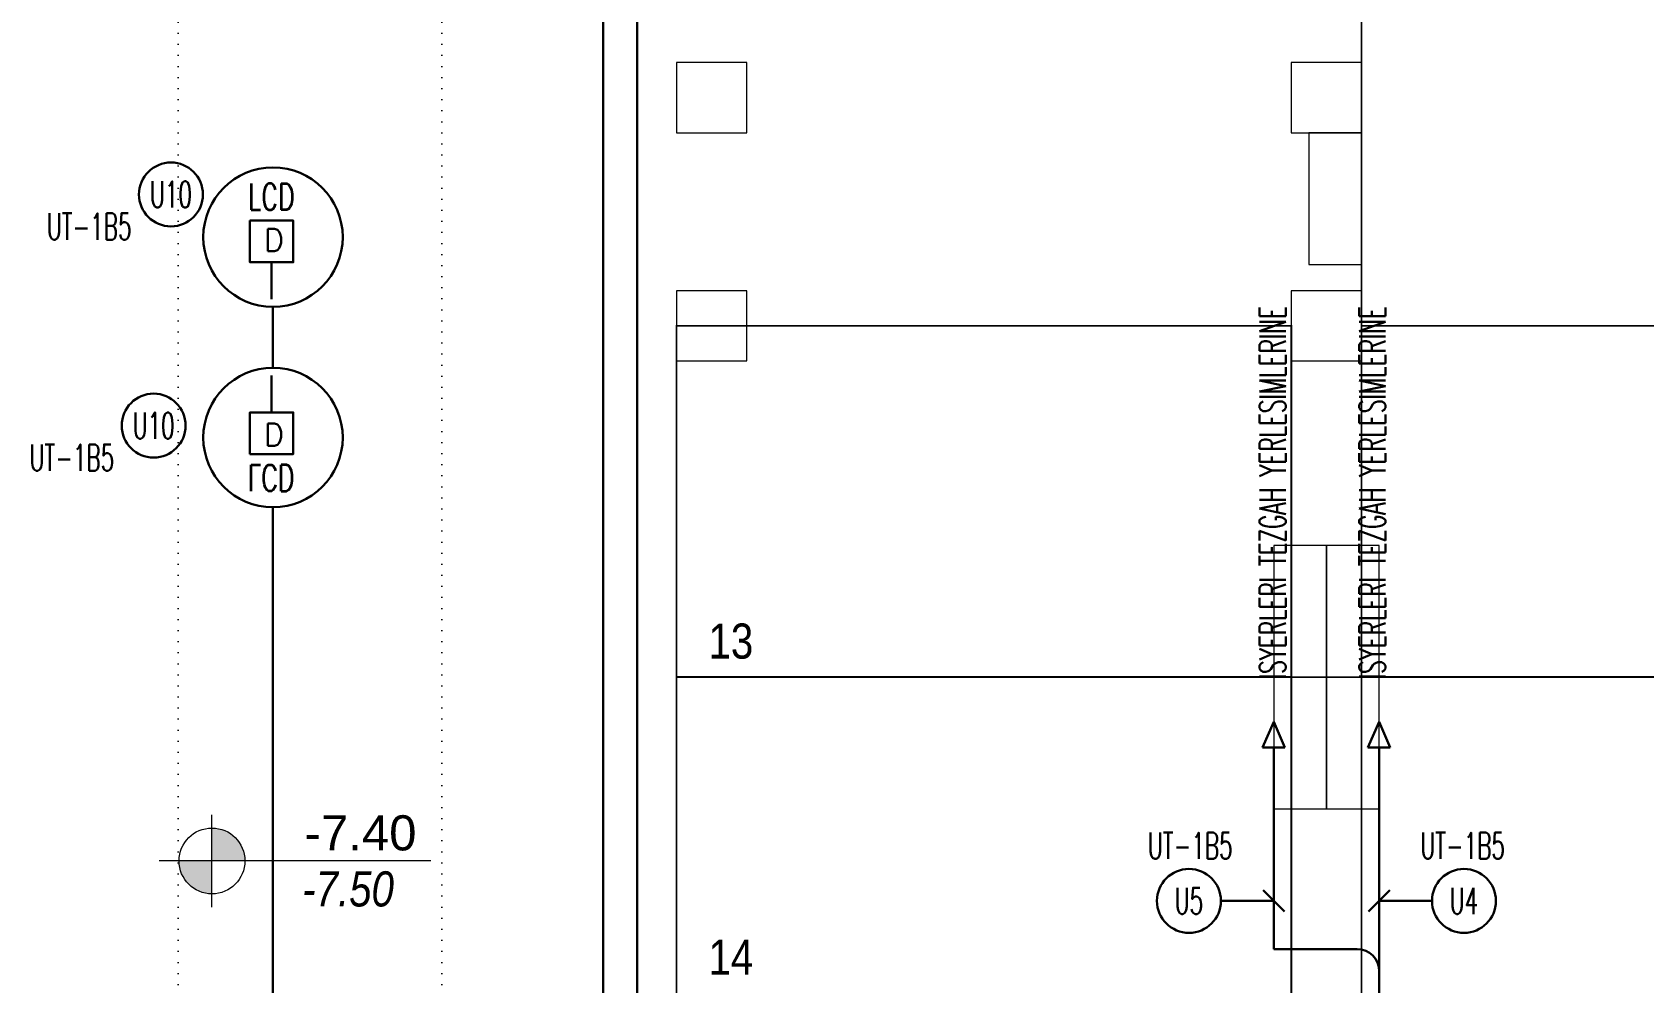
# Model space of a CAD drawing. Header units: metres. Extents: x -13194 to 152406, y -14653 to 29421.
# Drawn here: x 63706 to 65541, y 2492 to 3574 of the extents above; entities that cross this region are included whole.
import ezdxf
from ezdxf.enums import TextEntityAlignment as Align

# ---------------------------------------------------------------- set-up
doc = ezdxf.new("R2010")
doc.units = ezdxf.units.M
doc.header["$LTSCALE"] = 100
doc.header["$MEASUREMENT"] = 0
doc.linetypes.add('DOT2', pattern=[0.125, 0, -0.125])
doc.linetypes.add('HIDDEN', pattern=[0.375, 0.25, -0.125])
doc.layers.get('0').update_dxf_attribs({"color": 9, "lineweight": 9})
for name, color, linetype, lineweight in [('01', 9, 'Continuous', 9), ('05', 9, 'Continuous', 9), ('06D', 9, 'Continuous', 9), ('21', 9, 'Continuous', 9), ('E-DATA LCD EKRAN', 7, 'Continuous', 30), ('E-DATA PRİZİ (RJ45)', 7, 'Continuous', 30), ('E-KABLO', 7, 'Continuous', 30), ('E-LINYE', 7, 'Continuous', 30), ('E-YAZI', 7, 'Continuous', 30)]:
    doc.layers.add(name, color=color, linetype=linetype, lineweight=lineweight)
doc.styles.add('Arial', font='arial.ttf', dxfattribs={"height": 2.5})
doc.styles.add('E-YAZI', font='txttw.shx')
doc.styles.add('MuuM_TEXT-ITALIC', font='ARIALNI.TTF')
doc.styles.add('MuuM_TEXT-STANDART', font='ARIALN.TTF')

# ---------------------------------------------------------------- blocks, each defined once
blk = doc.blocks.new('E-DATA LCD EKRAN')
at = {"layer": 'E-DATA PRİZİ (RJ45)', "color": 1}
blk.add_line((0, 0), (0, 42), dxfattribs=at)
blk.add_lwpolyline([(-24.6, 89.6), (24.6, 89.6), (24.6, 42), (-24.6, 42)], close=True, dxfattribs=at)
blk.add_circle((1.6, 70.7), 79.4, dxfattribs=at)
at = {"layer": 'E-DATA PRİZİ (RJ45)', "color": 1, "style": 'E-YAZI'}
blk.add_text('D', height=25.6, dxfattribs=at).set_placement((-8.8, 54.6))
at = {"layer": 'E-YAZI', "color": 1, "style": 'E-YAZI', "width": 0.7}
blk.add_text('LCD', height=30, dxfattribs=at).set_placement((-27, 101.6))
blk = doc.blocks.new('p-kolon_80x80')
blk.add_lwpolyline([(-40, -40), (40, -40), (40, 40), (-40, 40)], close=True)
blk = doc.blocks.new('1.bod.mimari.elk')
at = {"layer": '01'}
for p in [(8480, -5130), (9180, -5130), (8480, -5390), (9180, -5390)]:
    blk.add_blockref('p-kolon_80x80', p, dxfattribs=at)
blk = doc.blocks.new('p-işyeri')
at = {"color": 0, "const_width": 2}
blk.add_lwpolyline([(200, 0), (200, 700), (-200, 700), (-200, 0)], close=True, dxfattribs=at)
blk = doc.blocks.new('0_elevationtarget-p-bk')
h = blk.add_hatch(color=250)
h.paths.add_polyline_path([(1.875, 0, 0.414214), (0, 1.875), (0, 0)])
h.paths.add_polyline_path([(0, 0), (-1.875, 0, 0.414214), (0, -1.875)])
blk.add_line((0, -2.625), (0, 2.625))
blk.add_lwpolyline([(12.453, 0), (-3, 0)])
blk.add_circle((0, 0), 1.875)
at = {"style": 'Arial'}
blk.add_attdef('BITMISKOT', text='', height=2, dxfattribs=at).set_placement((4.5, 0), align=Align.BOTTOM_LEFT)
at = {"style": 'MuuM_TEXT-ITALIC'}
blk.add_attdef('FINISHINGFLOORLEVEL', text='', height=2, dxfattribs=at).set_placement((4.5, -0.592), align=Align.TOP_LEFT)
blk = doc.blocks.new('p-birim')
blk.add_lwpolyline([(0, 0), (1, 0), (1, 1), (0, 1)], close=True)
blk = doc.blocks.new('1.bod.mimari1.elk')
at = {"layer": '06D', "linetype": 'DOT2'}
for points in [[(7872.5, -3317.79), (7872.5, -7740, 0.4142136), (8472.5, -8340), (11395.6, -8340)], [(8172.5, -3317.79), (8172.5, -7740, 0.4142136), (8472.5, -8040), (11395.6, -8040)]]:
    blk.add_lwpolyline(points, format="xyb", dxfattribs=at)
at = {"layer": '01'}
blk.add_blockref('p-kolon_80x80', (9180, -5390), dxfattribs=at)
at = {"layer": '05', "xscale": 60, "yscale": 150}
for p in [(9160, -5320), (9120, -5790), (9180, -5790), (9120, -5940), (9180, -5940)]:
    blk.add_blockref('p-birim', p, dxfattribs=at)
at = {"layer": '06D', "color": 89, "linetype": 'HIDDEN', "true_color": 0x2e4d23, "rotation": 90}
for p in [(9920, -5190), (9140, -5590), (9920, -5590), (9140, -5990), (9920, -5990)]:
    blk.add_blockref('p-işyeri', p, dxfattribs=at)
at = {"layer": '21', "xscale": 20, "yscale": 20, "zscale": 20}
blk.add_blockref('0_elevationtarget-p-bk', (7910.92, -5999.49), dxfattribs=at).add_auto_attribs({'BITMISKOT': ' -7.40', 'FINISHINGFLOORLEVEL': ' -7.50'})
at = {"layer": '21', "style": 'MuuM_TEXT-STANDART'}
for s, p in [('13', (8527.29, -5781.04)), ('14', (8527.29, -6141.04))]:
    blk.add_text(s, height=40, dxfattribs=at).set_placement(p, align=Align.BOTTOM_RIGHT)

msp = doc.modelspace()

# ---------------------------------------------------------------- linework, layer by layer
at = {"layer": 'E-KABLO', "color": 6}
msp.add_line((64395, 4905), (64395, 2015.9), dxfattribs=at)
at = {"layer": 'E-KABLO', "color": 4}
for p, q in [((64356.3, 4880.3), (64356.3, 1937.4)), ((63980.4, 3192.2), (63980.4, 3261.7)), ((63980.4, 3033.5), (63980.4, 1489.1)), ((65120, 2788.9), (65107.3, 2759.6)), ((65120, 2788.9), (65132.7, 2759.6)), ((65240, 2788.9), (65227.3, 2759.6)), ((65240, 2788.9), (65252.7, 2759.6)), ((65132.7, 2759.6), (65107.3, 2759.6)), ((65120, 2530), (65120, 2759.6)), ((65252.7, 2759.6), (65227.3, 2759.6)), ((65240, 2505), (65240, 2759.6)), ((65120, 2530), (65215, 2530)), ((65240, 1917.6), (65240, 2505))]:
    msp.add_line(p, q, dxfattribs=at)
msp.add_arc((65215, 2505), 25, 0, 90, dxfattribs=at)
at = {"layer": 'E-LINYE', "color": 7, "linetype": 'Continuous'}
for p, q in [((65132.1, 2572.9), (65107.9, 2597.1)), ((65227.9, 2572.9), (65252.1, 2597.1)), ((65059.8, 2585), (65120, 2585)), ((65300.2, 2585), (65240, 2585))]:
    msp.add_line(p, q, dxfattribs=at)
for centre in [(63864.2, 3389.7), (63844.5, 3126.4), (65023.4, 2585), (65336.6, 2585)]:
    msp.add_circle(centre, 36.4, dxfattribs=at)

# ---------------------------------------------------------------- block references
at = {"layer": '06D'}
for name in ['1.bod.mimari.elk', '1.bod.mimari1.elk']:
    msp.add_blockref(name, (56000, 8630), dxfattribs=at)
at = {"layer": 'E-DATA LCD EKRAN', "color": 1}
msp.add_blockref('E-DATA LCD EKRAN', (63978.8, 3270.4), dxfattribs=at)
at = {"layer": 'E-DATA LCD EKRAN', "color": 1, "xscale": -1, "rotation": 180}
msp.add_blockref('E-DATA LCD EKRAN', (63978.8, 3183.5), dxfattribs=at)

# ---------------------------------------------------------------- texts
at = {"layer": 'E-LINYE', "color": 3, "linetype": 'Continuous', "style": 'E-YAZI', "width": 0.6}
for s, p in [('U10', (63864.2, 3389.7)), ('UT-1B5', (63771.1, 3353.2)), ('U10', (63844.5, 3126.4)), ('UT-1B5', (63751.4, 3089.9)), ('UT-1B5', (65024.9, 2647.8)), ('UT-1B5', (65335.1, 2647.8)), ('U5', (65023.4, 2585)), ('U4', (65336.6, 2585))]:
    msp.add_text(s, height=30, dxfattribs=at).set_placement(p, align=Align.MIDDLE_CENTER)
at = {"layer": 'E-LINYE', "color": 30, "linetype": 'Continuous', "style": 'E-YAZI', "width": 0.6}
for p in [(65118.7, 3050), (65232.2, 3050)]:
    msp.add_text('ISYERLERI TEZGAH YERLESIMLERINE', height=30, rotation=90, dxfattribs=at).set_placement(p, align=Align.MIDDLE_CENTER)

doc.saveas('drawing.dxf')
